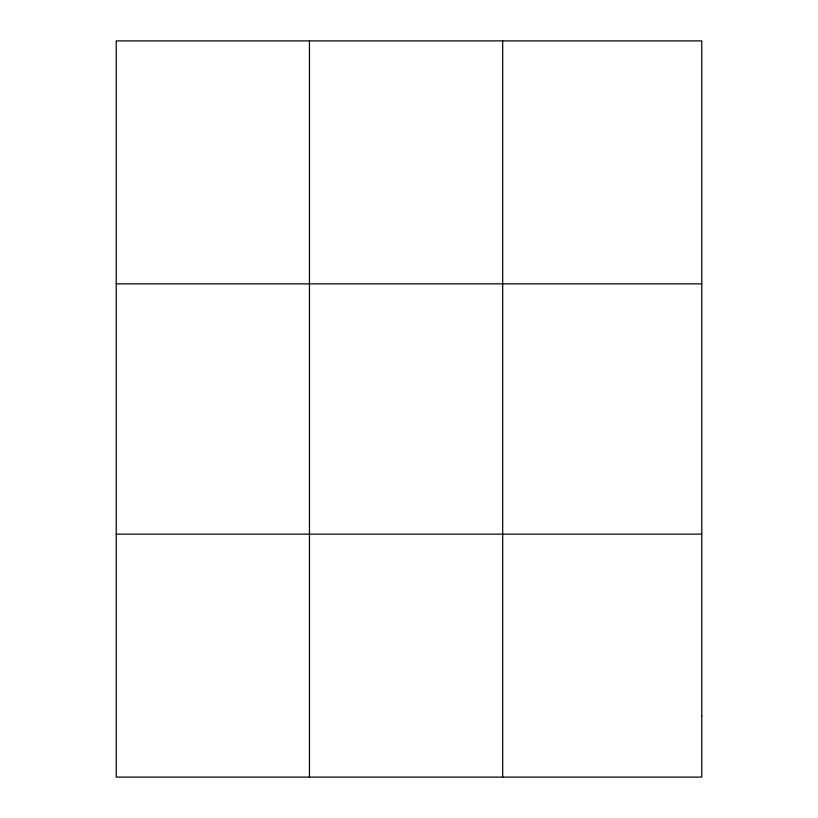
<?xml version="1.0" encoding="UTF-8"?>
<svg xmlns="http://www.w3.org/2000/svg" width="818" height="818" viewBox="0 0 818 818"><rect width="100%" height="100%" fill="white"/><g stroke="black" fill="none" stroke-linecap="round" stroke-linejoin="round"><path stroke-width="1.23" d="M309.46 777.1L309.46 40.9M502.681 777.1L502.681 40.9M116.228 283.846L701.772 283.846M116.228 534.154L701.772 534.154M701.772 716.364L701.772 777.1L116.228 777.1L116.228 40.9L701.772 40.9L701.772 716.364"/></g></svg>
